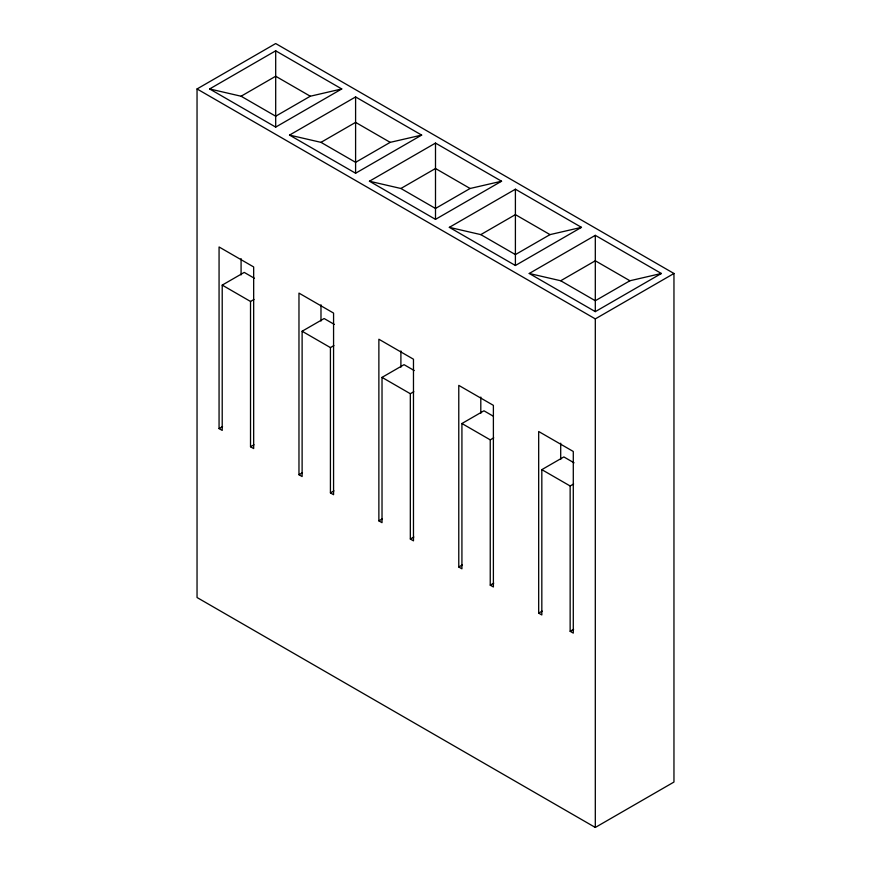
<?xml version="1.0" encoding="UTF-8"?>
<svg xmlns="http://www.w3.org/2000/svg" width="871" height="871" viewBox="0 0 871 871"><rect width="100%" height="100%" fill="white"/><g stroke="black" fill="none" stroke-linecap="round" stroke-linejoin="round"><path stroke-width="1.31" d="M197.042 88.951L275.693 43.55L673.958 273.483L673.958 782.049L595.307 827.45L197.042 597.517L197.042 88.951L595.307 318.895L673.958 273.483M209.628 88.951L275.693 50.812L341.759 88.951L275.693 127.101L209.628 88.951L241.082 96.224L275.693 116.202L310.294 96.224L341.759 88.951M241.082 96.224L275.693 76.245L310.294 96.224M289.531 135.092L355.597 96.942L421.662 135.092L355.597 173.231L289.531 135.092L320.985 142.354L355.597 162.333L390.197 142.354L421.662 135.092M320.985 142.354L355.597 122.376L390.197 142.354M369.435 181.222L435.5 143.084L501.565 181.222L435.5 219.361L369.435 181.222L400.9 188.484L435.5 208.463L470.1 188.484L501.565 181.222M222.214 285.111L250.521 301.464L250.521 446.758L253.668 448.576L253.668 266.951L219.067 246.972L219.067 428.597L222.214 430.416L222.214 285.111L244.228 272.405L254.419 278.285M400.9 188.484L435.5 168.506L470.1 188.484M250.521 301.464L254.005 299.45M449.338 227.353L515.403 189.214L581.469 227.353L515.403 265.492L449.338 227.353L480.803 234.615L515.403 254.593L550.015 234.615L581.469 227.353M302.117 331.241L330.425 347.594L330.425 492.899L333.571 494.706L333.571 313.081L298.971 293.102L298.971 474.728L302.117 476.546L302.117 331.241L324.132 318.536L334.333 324.415M480.803 234.615L515.403 214.636L550.015 234.615M330.425 347.594L333.909 345.58M219.067 428.597L222.541 426.594M529.241 273.483L595.307 235.344L661.372 273.483L595.307 311.633L529.241 273.483L560.706 280.756L595.307 300.735L629.918 280.756L661.372 273.483M250.521 446.758L254.005 444.754M382.021 377.383L410.328 393.725L410.328 539.029L413.475 540.847L413.475 359.211L378.874 339.233L378.874 520.869L382.021 522.676L382.021 377.383L404.046 364.666L414.237 370.545M560.706 280.756L595.307 260.777L629.918 280.756M410.328 393.725L413.812 391.721M298.971 474.728L302.444 472.724M330.425 492.899L333.909 490.885M461.924 423.513L490.242 439.855L490.242 585.16L493.389 586.978L493.389 405.353L458.777 385.374L458.777 566.999L461.924 568.817L461.924 423.513L483.949 410.796L493.008 416.033M490.242 439.855L493.715 437.852M378.874 520.869L382.347 518.855M410.328 539.029L413.812 537.015M541.827 469.643L570.146 485.985L570.146 631.29L573.292 633.108L573.292 451.483L538.681 431.504L538.681 613.13L541.827 614.948L541.827 469.643L563.853 456.927L574.043 462.817M570.146 485.985L573.619 483.982M458.777 566.999L462.261 564.985M490.242 585.16L493.715 583.156M538.681 613.13L542.165 611.126M570.146 631.29L573.619 629.287M595.307 235.344L595.307 311.633M595.307 318.895L595.307 827.45M560.706 443.187L560.706 459.453M515.403 189.214L515.403 265.492M480.803 397.056L480.803 413.322M435.5 143.084L435.5 219.361M400.9 350.926L400.9 367.192M355.597 96.942L355.597 161.777M355.597 162.333L355.597 173.231M320.985 304.785L320.985 321.051M275.693 50.812L275.693 115.636M275.693 116.202L275.693 127.101M241.082 258.654L241.082 274.92"/></g></svg>
